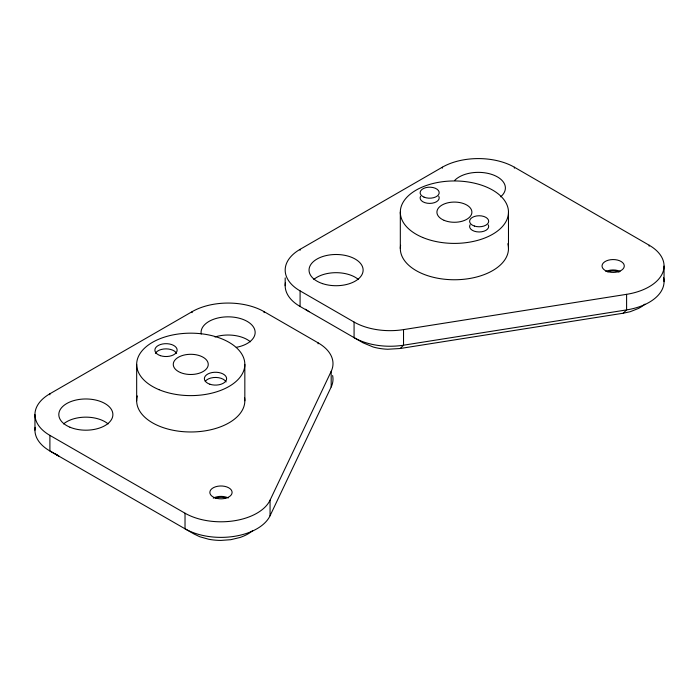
<?xml version="1.0" encoding="UTF-8"?>
<svg xmlns="http://www.w3.org/2000/svg" width="699" height="699" viewBox="0 0 699 699"><rect width="100%" height="100%" fill="white"/><g stroke="black" fill="none" stroke-linecap="round" stroke-linejoin="round"><path stroke-width="1.05" d="M285.183 285.69L285.183 277.896M49.856 393.799A50.896 29.384 0 0 0 49.9 435.381L185.025 513.215L185.025 528.794A50.896 29.384 0 0 0 270.059 515.757L270.059 500.178L331.186 371.379A50.896 29.384 0 0 0 318.089 342.833L264.1 311.667A50.896 29.384 0 0 0 192.12 311.667L49.856 393.799L49.856 394.778M270.059 515.757L331.186 386.966A50.896 29.384 0 0 0 332.602 375.546M285.454 282.658A50.896 29.384 0 0 0 300.089 306.468L363.078 342.833L373.249 347.036A38.987 22.508 0 0 0 387.718 349.247L400.16 348.504L403.524 345.201L626.601 309.91A50.896 29.384 0 0 0 663.631 277.791M400.16 348.504L623.237 313.213L626.601 309.91L626.601 294.331A50.896 29.384 0 0 0 649.188 245.235L514.385 167.218A50.896 29.384 0 0 0 442.362 167.192L300.089 249.333A50.896 29.384 0 0 0 300.089 290.889L300.089 306.468M252.636 530.716L249.56 532.97A39.528 22.822 0 0 1 239.932 537.505L230.775 539.698L220.945 540.414A39.528 22.822 0 0 1 208.686 539.244L199.757 536.736L194.016 533.984L49.9 450.969A50.896 29.384 0 0 1 35.186 427.351M623.237 313.213L630.227 311.702L638.423 308.469A39.528 22.822 0 0 0 644.95 304.126M300.089 290.889L354.078 322.056A50.896 29.384 0 0 0 403.524 329.613L626.601 294.331M309.089 311.667L305.411 309.211M55.204 453.703L58.891 456.159L49.9 450.969L49.9 435.381M664.05 266.074L664.05 281.662M649.188 245.235L649.188 246.205M514.385 167.218L514.385 168.188M508.479 212.173L508.479 248.538M442.362 167.192L442.362 168.171M403.524 329.613L403.524 345.201A50.896 29.384 0 0 1 354.078 337.643L354.078 322.056M400.317 212.173L400.317 248.538M331.186 371.379L331.186 386.966M318.089 342.833L318.089 343.812M300.089 249.333L300.089 250.303M264.1 311.667L264.1 312.636M244.833 364.389L244.833 400.754M192.12 311.667L192.12 312.636M136.672 364.389L136.672 400.754M34.95 414.594L34.95 430.182M507.832 243.724A54.076 31.219 0 0 1 455.792 279.749A54.076 31.219 0 0 1 400.614 245.314M454.708 180.394A27.043 15.614 0 0 1 492.585 174.698A27.043 15.614 0 0 1 500.633 196.821M313.807 279.443A27.043 15.614 0 0 1 358.36 279.443M607.562 271.911A9.541 5.513 0 0 1 619.096 272.068M605.823 271.535A11.132 6.431 0 0 1 620.083 271.343M488.234 224.79A9.541 5.513 0 0 1 479.147 231.972A9.541 5.513 0 0 1 470.051 224.79M438.754 196.218A9.541 5.513 0 0 1 429.658 203.4A9.541 5.513 0 0 1 420.562 196.218M215.746 498.186A9.541 5.513 0 0 1 225.794 498.046M244.545 397.53A54.076 31.219 0 0 1 189.359 431.965A54.076 31.219 0 0 1 137.319 395.94M270.059 500.178A50.896 29.384 0 0 1 185.025 513.215M63.565 423.917A27.043 15.614 0 0 1 108.127 423.917M201.216 334.061A27.043 15.614 0 0 1 223.497 317.066A27.043 15.614 0 0 1 254.375 328.731A27.043 15.614 0 0 1 236.314 347.324M214.995 336.979A27.043 15.614 0 0 1 250.391 341.785M213.282 498.151A11.132 6.431 0 0 1 228.302 497.959M205.279 381.313A11.132 6.431 0 0 1 216.052 377.451A11.132 6.431 0 0 1 226.1 381.925M155.396 353.353A11.132 6.431 0 0 1 166.004 348.871A11.132 6.431 0 0 1 176.62 353.353M422.668 237.459A54.076 31.219 0 0 0 508.19 215.397A54.076 31.219 0 0 0 432.34 183.671A54.076 31.219 0 0 0 422.668 237.459M322.562 283.628A27.043 15.614 0 0 0 363.122 270.111A27.043 15.614 0 0 0 322.562 256.585A27.043 15.614 0 0 0 322.562 283.628M606.828 271.273A11.132 6.431 0 0 0 624.251 266.502A11.132 6.431 0 0 0 608.375 260.177A11.132 6.431 0 0 0 606.828 271.273M444.136 220.351A17.492 10.101 0 0 0 471.799 213.221A17.492 10.101 0 0 0 447.264 202.955A17.492 10.101 0 0 0 444.136 220.351M474.376 226.039A9.541 5.513 0 0 0 488.688 221.268A9.541 5.513 0 0 0 474.376 216.489A9.541 5.513 0 0 0 474.376 226.039M424.057 197.153A9.541 5.513 0 0 0 439.147 193.265A9.541 5.513 0 0 0 425.761 187.664A9.541 5.513 0 0 0 424.057 197.153M159.023 389.675A54.076 31.219 0 0 0 244.545 367.613A54.076 31.219 0 0 0 168.695 335.887A54.076 31.219 0 0 0 159.023 389.675M69.979 427.22A27.043 15.614 0 0 0 112.74 416.193A27.043 15.614 0 0 0 74.819 400.326A27.043 15.614 0 0 0 69.979 427.22M215.187 497.898A11.132 6.431 0 0 0 232.103 492.559A11.132 6.431 0 0 0 215.633 486.766A11.132 6.431 0 0 0 215.187 497.898M180.482 372.567A17.492 10.101 0 0 0 208.153 365.437A17.492 10.101 0 0 0 183.619 355.171A17.492 10.101 0 0 0 180.482 372.567M209.927 384.24A11.132 6.431 0 0 0 226.625 378.675A11.132 6.431 0 0 0 209.927 373.109A11.132 6.431 0 0 0 209.927 384.24M160.438 355.669A11.132 6.431 0 0 0 177.144 350.103A11.132 6.431 0 0 0 160.438 344.537A11.132 6.431 0 0 0 160.438 355.669"/></g></svg>
